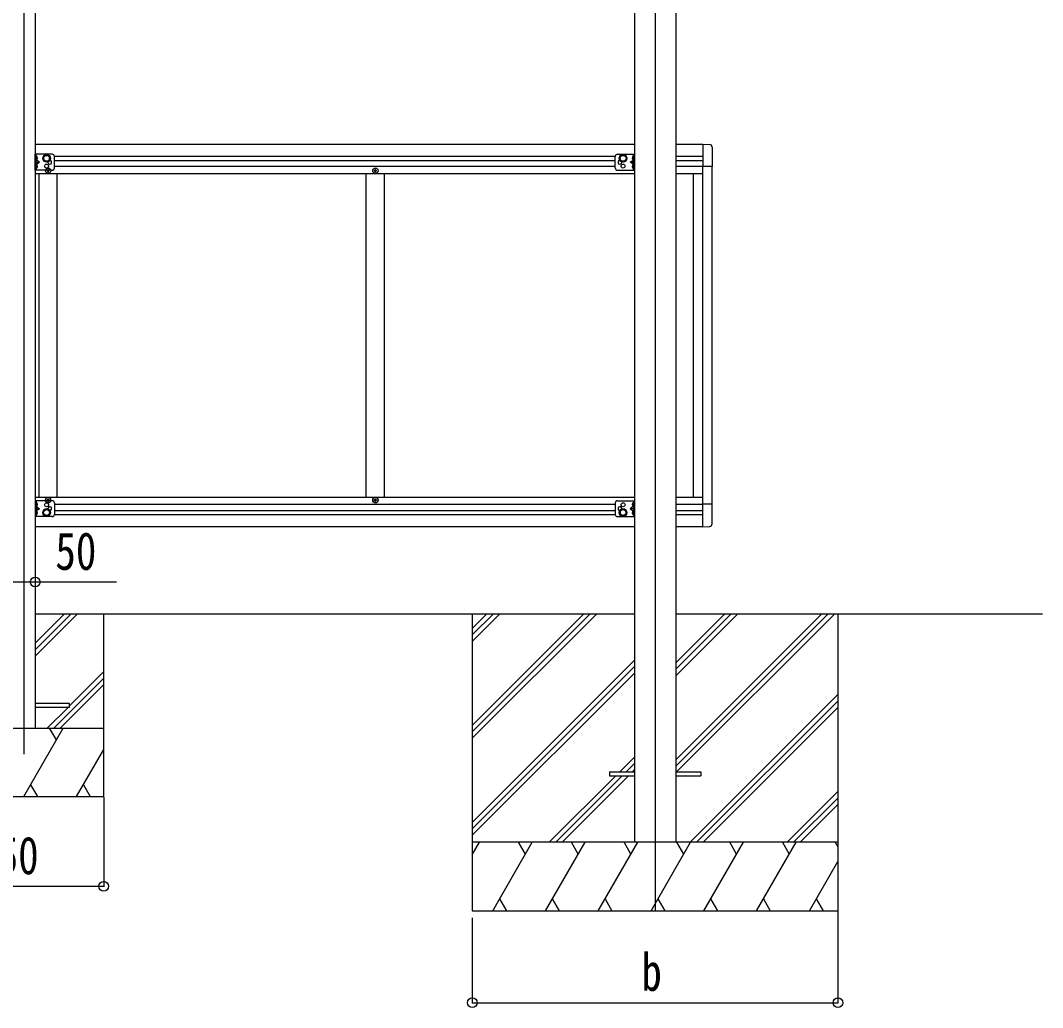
# Model space of a CAD drawing. Units: millimetres, scale not verified. Extents: x -10512 to 10512, y -7425 to 7425.
# Drawn here: x -551 to 1685, y -4745 to -2586 of the extents above; entities that cross this region are included whole.
import ezdxf
from ezdxf.enums import TextEntityAlignment as Align

# ---------------------------------------------------------------- set-up
doc = ezdxf.new("R2010")
doc.units = ezdxf.units.MM
doc.header["$LTSCALE"] = 30
for name, color, linetype in [('0-3_YKK_12', 2, 'Continuous'), ('0-4_YKK_13', 4, 'Continuous'), ('0-5_YKK_A1', 4, 'Continuous'), ('0-6_YKK_D', 6, 'Continuous')]:
    doc.layers.add(name, color=color, linetype=linetype)
doc.styles.add('ＭＳ ゴシック', font='')
doc.styles.get('ＭＳ ゴシック').set_extended_font_data('MS Gothic')

msp = doc.modelspace()

# ---------------------------------------------------------------- linework, layer by layer
at = {"layer": '0-3_YKK_12'}
msp.add_line((-543.81, -1763.73), (-543.81, -4190.59), dxfattribs=at)
msp.add_lwpolyline([(837.69, -1359.32), (837.69, -4283.72), (837.69, -4533.72)], dxfattribs=at)
at = {"layer": '0-4_YKK_13'}
for p, q in [((941.69, -2856.22), (956.98, -2857.02)), ((941.69, -2856.22), (941.69, -2905.41)), ((-518.81, -2913.22), (-518.81, -2878.22)), ((-481.81, -2878.22), (-518.81, -2878.22)), ((-516.31, -2913.22), (-516.31, -2878.22)), ((-516.31, -2882.02), (-516.02, -2882.02)), ((-516.31, -2882.02), (-516.31, -2891.42)), ((-514.2, -2884.57), (-516.22, -2885.58)), ((-516.02, -2882.02), (-516.02, -2891.42)), ((-476.81, -2908.22), (-476.81, -2883.22)), ((750.49, -2908.22), (750.49, -2883.22)), ((755.49, -2878.22), (792.49, -2878.22)), ((787.88, -2884.57), (789.9, -2885.58)), ((789.99, -2882.02), (789.7, -2882.02)), ((789.7, -2882.02), (789.7, -2891.42)), ((789.99, -2913.22), (789.99, -2878.22)), ((789.99, -2882.02), (789.99, -2891.42)), ((792.49, -2913.22), (792.49, -2878.22)), ((962.19, -2862.52), (962.19, -2905.41)), ((-516.29, -2885.58), (-516.9, -2886.72)), ((-516.29, -2887.87), (-516.9, -2886.72)), ((-516.29, -2903.58), (-516.9, -2904.72)), ((-516.29, -2905.87), (-516.9, -2904.72)), ((-516.02, -2891.42), (-516.31, -2891.42)), ((-516.31, -2895.72), (-509.31, -2895.72)), ((-516.02, -2900.02), (-516.31, -2900.02)), ((-516.31, -2909.42), (-516.31, -2900.02)), ((-514.2, -2888.87), (-516.22, -2887.87)), ((-514.2, -2902.57), (-516.22, -2903.58)), ((-514.2, -2906.87), (-516.22, -2905.87)), ((-516.02, -2909.42), (-516.02, -2900.02)), ((789.99, -2895.72), (782.99, -2895.72)), ((787.88, -2888.87), (789.9, -2887.87)), ((787.88, -2902.57), (789.9, -2903.58)), ((787.88, -2906.87), (789.9, -2905.87)), ((789.7, -2891.42), (789.99, -2891.42)), ((789.7, -2900.02), (789.99, -2900.02)), ((789.7, -2909.42), (789.7, -2900.02)), ((789.96, -2885.58), (790.57, -2886.72)), ((789.96, -2887.87), (790.57, -2886.72)), ((789.96, -2903.58), (790.57, -2904.72)), ((789.96, -2905.87), (790.57, -2904.72)), ((789.99, -2909.42), (789.99, -2900.02)), ((962.19, -2905.41), (941.69, -2905.41)), ((-481.81, -2913.22), (-518.81, -2913.22)), ((-516.31, -2909.42), (-516.02, -2909.42)), ((-488.81, -2914.72), (-487.81, -2914.72)), ((227.19, -2914.72), (228.19, -2914.72)), ((755.49, -2913.22), (792.49, -2913.22)), ((789.99, -2909.42), (789.7, -2909.42)), ((-518.81, -3636.22), (-518.81, -3671.22)), ((-481.81, -3636.22), (-518.81, -3636.22)), ((-516.29, -3643.58), (-516.9, -3644.72)), ((-516.29, -3645.87), (-516.9, -3644.72)), ((-516.31, -3636.22), (-516.31, -3671.22)), ((-516.31, -3640.02), (-516.02, -3640.02)), ((-516.31, -3640.02), (-516.31, -3649.42)), ((-514.2, -3642.57), (-516.22, -3643.58)), ((-516.02, -3640.02), (-516.02, -3649.42)), ((-488.81, -3634.72), (-487.81, -3634.72)), ((-476.81, -3641.22), (-476.81, -3666.22)), ((227.19, -3634.72), (228.19, -3634.72)), ((750.49, -3641.22), (750.49, -3666.22)), ((755.49, -3636.22), (792.49, -3636.22)), ((787.88, -3642.57), (789.9, -3643.58)), ((789.99, -3640.02), (789.7, -3640.02)), ((789.7, -3640.02), (789.7, -3649.42)), ((789.96, -3643.58), (790.57, -3644.72)), ((789.96, -3645.87), (790.57, -3644.72)), ((789.99, -3636.22), (789.99, -3671.22)), ((789.99, -3640.02), (789.99, -3649.42)), ((792.49, -3636.22), (792.49, -3671.22)), ((962.19, -3644.03), (941.69, -3644.03)), ((941.69, -3693.22), (941.69, -3644.03)), ((962.19, -3686.93), (962.19, -3644.03)), ((-516.29, -3661.58), (-516.9, -3662.72)), ((-516.29, -3663.87), (-516.9, -3662.72)), ((-516.02, -3649.42), (-516.31, -3649.42)), ((-516.31, -3653.72), (-509.31, -3653.72)), ((-516.02, -3658.02), (-516.31, -3658.02)), ((-516.31, -3667.42), (-516.31, -3658.02)), ((-516.31, -3667.42), (-516.02, -3667.42)), ((-514.2, -3646.87), (-516.22, -3645.87)), ((-514.2, -3660.57), (-516.22, -3661.58)), ((-514.2, -3664.87), (-516.22, -3663.87)), ((-516.02, -3667.42), (-516.02, -3658.02)), ((789.99, -3653.72), (782.99, -3653.72)), ((787.88, -3646.87), (789.9, -3645.87)), ((787.88, -3660.57), (789.9, -3661.58)), ((787.88, -3664.87), (789.9, -3663.87)), ((789.7, -3649.42), (789.99, -3649.42)), ((789.7, -3658.02), (789.99, -3658.02)), ((789.7, -3667.42), (789.7, -3658.02)), ((789.99, -3667.42), (789.7, -3667.42)), ((789.96, -3661.58), (790.57, -3662.72)), ((789.96, -3663.87), (790.57, -3662.72)), ((789.99, -3667.42), (789.99, -3658.02)), ((-481.81, -3671.22), (-518.81, -3671.22)), ((755.49, -3671.22), (792.49, -3671.22)), ((941.69, -3693.22), (956.98, -3692.42)), ((-518.81, -4087.72), (-443.81, -4087.72)), ((737.69, -4229.22), (737.69, -4238.22)), ((737.69, -4229.22), (792.49, -4229.22)), ((737.69, -4238.22), (792.49, -4238.22)), ((882.89, -4229.22), (937.69, -4229.22)), ((882.89, -4238.22), (937.69, -4238.22)), ((937.69, -4229.22), (937.69, -4238.22))]:
    msp.add_line(p, q, dxfattribs=at)
for points in [[(-493.81, -2879.72), (-500.31, -2883.47), (-500.31, -2890.98), (-493.81, -2894.73), (-487.31, -2890.98), (-487.31, -2883.47)], [(767.49, -2879.72), (773.99, -2883.47), (773.99, -2890.98), (767.49, -2894.73), (760.99, -2890.98), (760.99, -2883.47)], [(-493.81, -3669.73), (-500.31, -3665.98), (-500.31, -3658.47), (-493.81, -3654.72), (-487.31, -3658.47), (-487.31, -3665.98)], [(767.49, -3669.73), (773.99, -3665.98), (773.99, -3658.47), (767.49, -3654.72), (760.99, -3658.47), (760.99, -3665.98)]]:
    msp.add_lwpolyline(points, close=True, dxfattribs=at)
for points in [[(-515.71, -2900.3), (-509.31, -2895.72), (-515.71, -2891.15)], [(789.39, -2900.3), (782.99, -2895.72), (789.39, -2891.15)], [(-491.81, -2913.72), (-492.81, -2913.72), (-492.81, -2914.72), (-491.81, -2914.72)], [(-489.81, -2912.72), (-489.81, -2911.72), (-490.81, -2911.72), (-490.81, -2912.72)], [(-490.81, -2915.72), (-490.81, -2916.72), (-489.81, -2916.72), (-489.81, -2915.72)], [(-487.81, -2914.72), (-487.81, -2913.72), (-488.81, -2913.72)], [(224.19, -2913.72), (223.19, -2913.72), (223.19, -2914.72), (224.19, -2914.72)], [(226.19, -2912.72), (226.19, -2911.72), (225.19, -2911.72), (225.19, -2912.72)], [(225.19, -2915.72), (225.19, -2916.72), (226.19, -2916.72), (226.19, -2915.72)], [(228.19, -2914.72), (228.19, -2913.72), (227.19, -2913.72)], [(-491.81, -3635.72), (-492.81, -3635.72), (-492.81, -3634.72), (-491.81, -3634.72)], [(-490.81, -3633.72), (-490.81, -3632.72), (-489.81, -3632.72), (-489.81, -3633.72)], [(-489.81, -3636.72), (-489.81, -3637.72), (-490.81, -3637.72), (-490.81, -3636.72)], [(-487.81, -3634.72), (-487.81, -3635.72), (-488.81, -3635.72)], [(224.19, -3635.72), (223.19, -3635.72), (223.19, -3634.72), (224.19, -3634.72)], [(225.19, -3633.72), (225.19, -3632.72), (226.19, -3632.72), (226.19, -3633.72)], [(226.19, -3636.72), (226.19, -3637.72), (225.19, -3637.72), (225.19, -3636.72)], [(228.19, -3634.72), (228.19, -3635.72), (227.19, -3635.72)], [(-515.71, -3649.15), (-509.31, -3653.72), (-515.71, -3658.3)], [(789.39, -3649.15), (782.99, -3653.72), (789.39, -3658.3)], [(-443.81, -4087.72), (-443.81, -4079.72), (-518.81, -4079.72)]]:
    msp.add_lwpolyline(points, dxfattribs=at)
for centre, radius in [((-493.81, -2887.22), 8.5), ((-493.81, -2887.22), 7.5), ((-493.81, -2887.22), 6.5), ((767.49, -2887.22), 8.5), ((767.49, -2887.22), 7.5), ((767.49, -2887.22), 6.5), ((-493.81, -2904.22), 4.25), ((767.49, -2904.22), 4.25), ((-490.31, -2914.22), 5.9), ((225.69, -2914.22), 5.9), ((-493.81, -3645.22), 4.25), ((-490.31, -3635.22), 5.9), ((225.69, -3635.22), 5.9), ((767.49, -3645.22), 4.25), ((-493.81, -3662.22), 8.5), ((-493.81, -3662.22), 7.5), ((-493.81, -3662.22), 6.5), ((767.49, -3662.22), 8.5), ((767.49, -3662.22), 7.5), ((767.49, -3662.22), 6.5)]:
    msp.add_circle(centre, radius, dxfattribs=at)
for centre, radius, start, end in [((956.69, -2862.52), 5.5, 0, 87), ((-519.91, -2886.72), 6.1, 309.60193, 50.39807), ((-481.81, -2883.22), 5, 0, 90), ((755.49, -2883.22), 5, 90, 180), ((793.59, -2886.72), 6.1, 129.60193, 230.39807), ((-519.91, -2904.72), 6.1, 309.60193, 50.39807), ((-486.81, -2895.72), 4.25, 173.70569, 85.23923), ((760.49, -2895.72), 4.25, 94.76077, 6.29431), ((793.59, -2904.72), 6.1, 129.60193, 230.39807), ((-491.81, -2912.72), 1, 270, 0), ((-491.81, -2915.72), 1, 0, 90), ((-488.81, -2912.72), 1, 180, 270), ((-488.81, -2915.72), 1, 90, 180), ((-481.81, -2908.22), 5, 270, 0), ((224.19, -2912.72), 1, 270, 0), ((224.19, -2915.72), 1, 0, 90), ((227.19, -2912.72), 1, 180, 270), ((227.19, -2915.72), 1, 90, 180), ((755.49, -2908.22), 5, 180, 270), ((-519.91, -3644.72), 6.1, 309.60193, 50.39807), ((-491.81, -3633.72), 1, 270, 0), ((-491.81, -3636.72), 1, 0, 90), ((-488.81, -3633.72), 1, 180, 270), ((-488.81, -3636.72), 1, 90, 180), ((-481.81, -3641.22), 5, 0, 90), ((224.19, -3633.72), 1, 270, 0), ((224.19, -3636.72), 1, 0, 90), ((227.19, -3633.72), 1, 180, 270), ((227.19, -3636.72), 1, 90, 180), ((755.49, -3641.22), 5, 90, 180), ((793.59, -3644.72), 6.1, 129.60193, 230.39807), ((-519.91, -3662.72), 6.1, 309.60193, 50.39807), ((-486.81, -3653.72), 4.25, 274.76077, 186.29431), ((-481.81, -3666.22), 5, 270, 0), ((755.49, -3666.22), 5, 180, 270), ((760.49, -3653.72), 4.25, 353.70569, 265.23923), ((793.59, -3662.72), 6.1, 129.60193, 230.39807), ((956.69, -3686.93), 5.5, 273, 0)]:
    msp.add_arc(centre, radius, start, end, dxfattribs=at)
at = {"layer": '0-5_YKK_A1'}
for p, q in [((792.49, -1754.72), (792.49, -4383.72)), ((882.89, -1754.72), (882.89, -4383.72)), ((-518.81, -1770.72), (-518.81, -4133.72)), ((792.49, -2856.72), (-518.81, -2856.72)), ((941.69, -2856.72), (882.89, -2856.72)), ((-476.84, -2882.72), (750.51, -2882.72)), ((882.89, -2882.72), (941.69, -2882.72)), ((-476.81, -2891.72), (750.49, -2891.72)), ((750.49, -2905.22), (-476.81, -2905.22)), ((882.89, -2891.72), (941.69, -2891.72)), ((941.69, -2905.22), (882.89, -2905.22)), ((941.69, -3644.03), (941.69, -2905.22)), ((961.69, -2905.41), (961.69, -3644.02)), ((-518.81, -2920.72), (792.49, -2920.72)), ((-510.31, -3628.72), (-510.31, -2920.72)), ((-470.31, -3628.72), (-470.31, -2920.72)), ((205.69, -3628.72), (205.69, -2920.72)), ((245.69, -3628.72), (245.69, -2920.72)), ((882.89, -2920.72), (941.69, -2920.72)), ((921.69, -3628.72), (921.69, -2920.72)), ((-518.81, -3628.72), (792.49, -3628.72)), ((-476.81, -3644.22), (750.49, -3644.22)), ((882.89, -3628.72), (941.69, -3628.72)), ((882.89, -3644.22), (941.69, -3644.22)), ((-476.84, -3666.72), (750.51, -3666.72)), ((-476.81, -3657.72), (750.49, -3657.72)), ((882.89, -3657.72), (941.69, -3657.72)), ((882.89, -3666.72), (941.69, -3666.72)), ((-518.81, -3692.72), (792.49, -3692.72)), ((882.89, -3692.72), (941.69, -3692.72)), ((-518.81, -3883.72), (792.49, -3883.72)), ((-518.81, -3976.49), (-426.05, -3883.72)), ((-518.81, -3962.35), (-440.19, -3883.72)), ((-518.81, -3948.2), (-454.33, -3883.72)), ((-368.81, -4283.72), (-368.81, -3883.72)), ((437.49, -3883.72), (437.49, -4533.72)), ((437.49, -4127.9), (681.67, -3883.72)), ((437.49, -4142.04), (695.81, -3883.72)), ((437.49, -4156.18), (709.95, -3883.72)), ((437.49, -3944.05), (497.82, -3883.72)), ((437.49, -3929.91), (483.68, -3883.72)), ((437.49, -3915.77), (469.54, -3883.72)), ((882.89, -3883.72), (1685.27, -3883.72)), ((882.89, -4231.28), (1230.45, -3883.72)), ((882.89, -4203), (1202.17, -3883.72)), ((882.89, -4217.14), (1216.31, -3883.72)), ((882.89, -4019.15), (1018.32, -3883.72)), ((882.89, -3990.87), (990.03, -3883.72)), ((882.89, -4005.01), (1004.18, -3883.72)), ((1237.49, -3883.72), (1237.49, -4533.72)), ((437.49, -4340.03), (792.49, -3985.03)), ((437.49, -4354.17), (792.49, -3999.18)), ((-478.06, -4133.72), (-368.81, -4024.48)), ((-443.81, -4085.33), (-368.81, -4010.34)), ((437.49, -4368.32), (792.49, -4013.32)), ((-463.92, -4133.72), (-368.81, -4038.62)), ((914.3, -4383.72), (1237.49, -4060.53)), ((-492.2, -4133.72), (-446.2, -4087.72)), ((928.44, -4383.72), (1237.49, -4074.67)), ((942.58, -4383.72), (1237.49, -4088.82)), ((-718.81, -4133.72), (-368.81, -4133.72)), ((-543.81, -4283.72), (-457.21, -4133.72)), ((-472.21, -4159.7), (-487.21, -4133.72)), ((-428.34, -4283.72), (-368.81, -4180.62)), ((760.43, -4229.22), (792.49, -4197.16)), ((774.57, -4229.22), (792.49, -4211.31)), ((788.71, -4229.22), (792.49, -4225.45)), ((605.93, -4383.72), (751.43, -4238.22)), ((620.07, -4383.72), (765.57, -4238.22)), ((634.21, -4383.72), (779.71, -4238.22)), ((-528.81, -4257.74), (-513.81, -4283.72)), ((-413.34, -4257.74), (-398.34, -4283.72)), ((-718.81, -4283.72), (-368.81, -4283.72)), ((1126.43, -4383.72), (1237.49, -4272.66)), ((1140.57, -4383.72), (1237.49, -4286.81)), ((1154.71, -4383.72), (1237.49, -4300.95)), ((1237.49, -4383.72), (437.49, -4383.72)), ((437.49, -4411.22), (453.37, -4383.72)), ((482.23, -4533.72), (568.84, -4383.72)), ((553.84, -4409.7), (538.84, -4383.72)), ((597.71, -4533.72), (684.31, -4383.72)), ((669.31, -4409.7), (654.3, -4383.72)), ((713.18, -4533.72), (799.78, -4383.72)), ((784.78, -4409.7), (769.78, -4383.72)), ((828.65, -4533.72), (915.25, -4383.72)), ((900.25, -4409.7), (885.25, -4383.72)), ((944.12, -4533.72), (1030.72, -4383.72)), ((1015.72, -4409.7), (1000.72, -4383.72)), ((1059.59, -4533.72), (1146.19, -4383.72)), ((1116.19, -4383.72), (1131.19, -4409.7)), ((1231.66, -4383.72), (1237.49, -4393.82)), ((1175.06, -4533.72), (1237.49, -4425.58)), ((497.23, -4507.74), (512.23, -4533.72)), ((612.7, -4507.74), (627.7, -4533.72)), ((728.17, -4507.74), (743.17, -4533.72)), ((843.64, -4507.74), (858.64, -4533.72)), ((959.11, -4507.74), (974.11, -4533.72)), ((1074.58, -4507.74), (1089.58, -4533.72)), ((1190.05, -4507.74), (1205.05, -4533.72)), ((437.49, -4533.72), (1237.49, -4533.72))]:
    msp.add_line(p, q, dxfattribs=at)
at = {"layer": '0-6_YKK_D'}
for p, q in [((-518.81, -3762.7), (-518.81, -3815.01)), ((-368.81, -4284.72), (-368.81, -4480.99)), ((-718.81, -4479.99), (-368.81, -4479.99)), ((1237.49, -4534.72), (1237.49, -4735.65)), ((437.49, -4548.94), (437.49, -4735.65)), ((437.49, -4734.65), (1237.49, -4734.65))]:
    msp.add_line(p, q, dxfattribs=at)
msp.add_lwpolyline([(-568.81, -3814.01), (-518.81, -3814.01), (-340.98, -3814.01)], dxfattribs=at)
for centre in [(-518.81, -3814.01), (-368.81, -4479.99), (437.49, -4734.65), (1237.49, -4734.65)]:
    msp.add_circle(centre, 10.62, dxfattribs=at)

# ---------------------------------------------------------------- texts
at = {"layer": '0-6_YKK_D', "style": 'ＭＳ ゴシック', "width": 0.8}
for s, p in [('50', (-474.64, -3812.35)), ('350', (-645.81, -4478.33)), ('b', (807.49, -4733.35))]:
    msp.add_text(s, height=82.48, dxfattribs=at).set_placement(p, align=Align.BOTTOM_LEFT)

doc.saveas('drawing.dxf')
